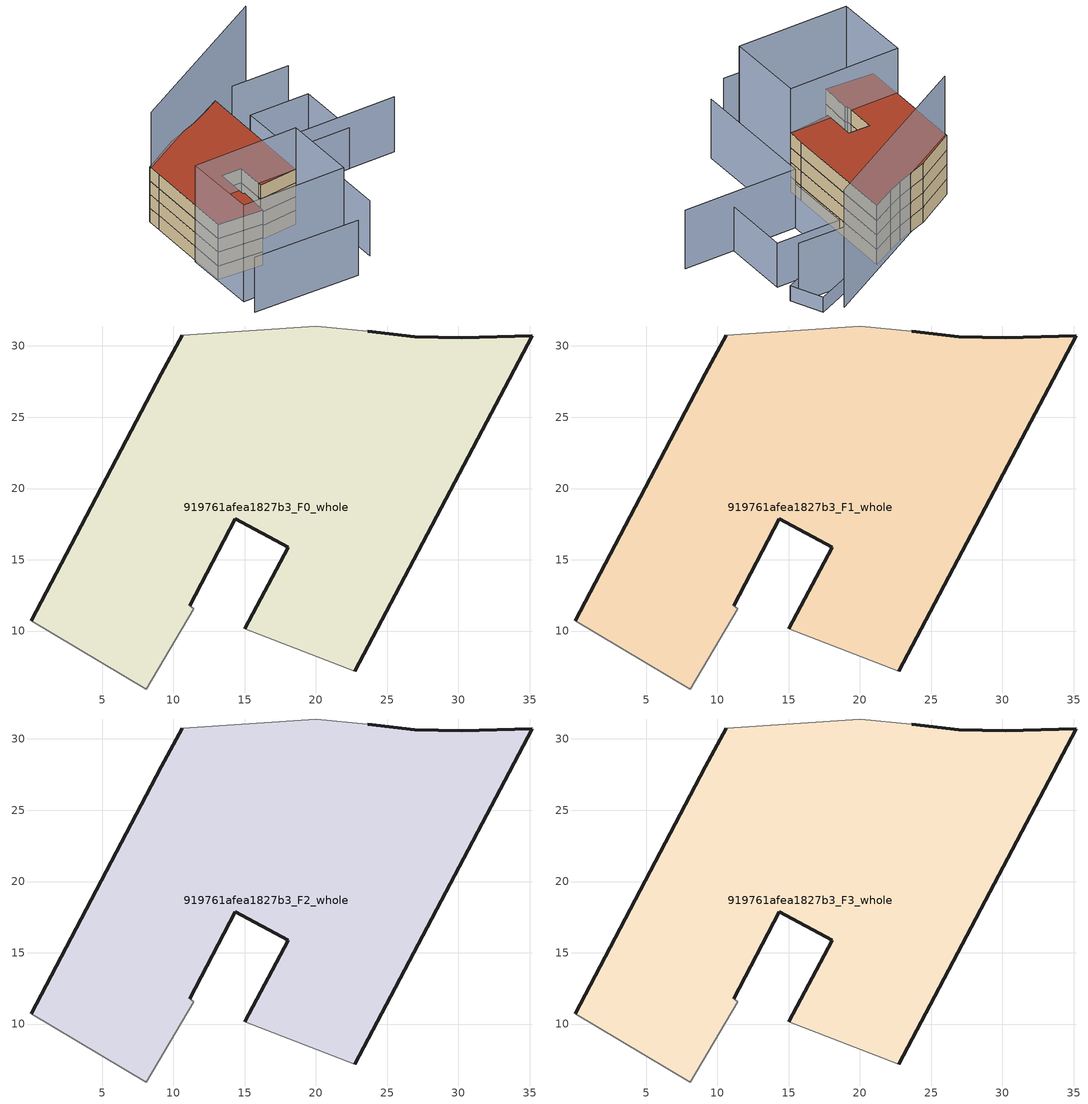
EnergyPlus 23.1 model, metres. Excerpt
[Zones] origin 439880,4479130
919761afea1827b3_F0_whole
 floor ground (EU_floor_Construction): 35.19,30.72 24.31,10.16 22.72,7.19 15.02,10.17 18.06,15.88 14.34,17.88 11.15,11.76 11.43,11.57 8.11,5.93 0.03,10.74 9.17,28.04 10.62,30.77 20.02,31.4 23.64,31.02 26.95,30.65 30.23,30.58 z0
 wall outside (EU_wall_Construction): 11.15,11.76 14.34,17.88 18.06,15.88 15.02,10.17 / 22.72,7.19 24.31,10.16 35.19,30.72 30.23,30.58 26.95,30.65 23.64,31.02 / 10.62,30.77 9.17,28.04 0.03,10.74 z0:3
 wall adiabatic (EU_wall_Construction): 0.03,10.74 8.11,5.93 11.43,11.57 11.15,11.76 / 15.02,10.17 22.72,7.19 / 23.64,31.02 20.02,31.4 10.62,30.77 z0:3
919761afea1827b3_F1_whole
 floor to 919761afea1827b3_F0_whole (EU_floor_Construction): 35.19,30.72 24.31,10.16 22.72,7.19 15.02,10.17 18.06,15.88 14.34,17.88 11.15,11.76 11.43,11.57 8.11,5.93 0.03,10.74 9.17,28.04 10.62,30.77 20.02,31.4 23.64,31.02 26.95,30.65 30.23,30.58 z3
 wall outside (EU_wall_Construction): 11.15,11.76 14.34,17.88 18.06,15.88 15.02,10.17 / 22.72,7.19 24.31,10.16 35.19,30.72 30.23,30.58 26.95,30.65 23.64,31.02 / 10.62,30.77 9.17,28.04 0.03,10.74 z3:6
 wall adiabatic (EU_wall_Construction): 0.03,10.74 8.11,5.93 11.43,11.57 11.15,11.76 / 15.02,10.17 22.72,7.19 / 23.64,31.02 20.02,31.4 10.62,30.77 z3:6
919761afea1827b3_F2_whole
 floor to 919761afea1827b3_F1_whole (EU_floor_Construction): 35.19,30.72 24.31,10.16 22.72,7.19 15.02,10.17 18.06,15.88 14.34,17.88 11.15,11.76 11.43,11.57 8.11,5.93 0.03,10.74 9.17,28.04 10.62,30.77 20.02,31.4 23.64,31.02 26.95,30.65 30.23,30.58 z6
 wall outside (EU_wall_Construction): 11.15,11.76 14.34,17.88 18.06,15.88 15.02,10.17 / 22.72,7.19 24.31,10.16 35.19,30.72 30.23,30.58 26.95,30.65 23.64,31.02 / 10.62,30.77 9.17,28.04 0.03,10.74 z6:9
 wall adiabatic (EU_wall_Construction): 0.03,10.74 8.11,5.93 11.43,11.57 11.15,11.76 / 15.02,10.17 22.72,7.19 / 23.64,31.02 20.02,31.4 10.62,30.77 z6:9
919761afea1827b3_F3_whole
 floor to 919761afea1827b3_F2_whole (EU_floor_Construction): 35.19,30.72 24.31,10.16 22.72,7.19 15.02,10.17 18.06,15.88 14.34,17.88 11.15,11.76 11.43,11.57 8.11,5.93 0.03,10.74 9.17,28.04 10.62,30.77 20.02,31.4 23.64,31.02 26.95,30.65 30.23,30.58 z9
 wall outside (EU_wall_Construction): 11.15,11.76 14.34,17.88 18.06,15.88 15.02,10.17 / 22.72,7.19 24.31,10.16 35.19,30.72 30.23,30.58 26.95,30.65 23.64,31.02 / 10.62,30.77 9.17,28.04 0.03,10.74 z9:12
 wall adiabatic (EU_wall_Construction): 0.03,10.74 8.11,5.93 11.43,11.57 11.15,11.76 / 15.02,10.17 22.72,7.19 / 23.64,31.02 20.02,31.4 10.62,30.77 z9:12
 roof outside (EU_roof_Construction): 24.31,10.16 35.19,30.72 30.23,30.58 26.95,30.65 23.64,31.02 20.02,31.4 10.62,30.77 9.17,28.04 0.03,10.74 8.11,5.93 11.43,11.57 11.15,11.76 14.34,17.88 18.06,15.88 15.02,10.17 22.72,7.19 z12
shading: 20.24,-9.53 32.03,13.24 / 32.03,13.24 52.01,2.91 / 51.59,24.65 40.92,30.39 / -5.98,-0.09 13.65,-10.8 z0:12; 22.72,7.19 15.61,-6.72 / 15.61,-6.72 -3.97,3.3 / -3.97,3.3 3.15,17.2 / 3.15,17.2 22.72,7.19 z0:21; 49.31,19.28 43.15,7.39 / 43.15,7.39 31.99,13.17 / 31.99,13.17 38.15,25.06 / 38.15,25.06 49.31,19.28 z0:9; 51.9,23.17 37.74,23.87 / 37.74,23.87 38.07,30.45 / 38.07,30.45 52.22,29.76 / 52.22,29.76 51.9,23.17 z0:3; 49.29,32.16 10.63,30.44 z0:24
[Building]
EU S2 Campaign: North Axis=0; Terrain=City; Solar Distribution=FullExterior
[Site:Location]
Madrid: Latitude=40.5; Longitude=-3.5; Time Zone=1; Elevation=609
[SizingPeriod:WeatherFileDays]
AnnualSizingPeriod: Begin Month=1; Begin Day of Month=1; End Month=12; End Day of Month=31; Day of Week for Start Day=Monday; Use Weather File Daylight Saving Period=No; Use Weather File Rain and Snow Indicators=No
[MATERIAL]
EU_InternalMass_Material: Roughness=MediumRough; Thickness=0.1; Conductivity=1; Density=1800; Specific Heat=900; Thermal Absorptance=0.9; Solar Absorptance=0.7; Visible Absorptance=0.7
[MATERIAL:NOMASS] Roughness=MediumRough; Thermal Absorptance=0.9; Solar Absorptance=0.7; Visible Absorptance=0.7
Name | Thermal Resistance
EU_wall_NoMass | 1.60022
EU_roof_NoMass | 1.57597
EU_floor_NoMass | 0.470652
[CONSTRUCTION]
EU_wall_Construction: EU_wall_NoMass
EU_roof_Construction: EU_roof_NoMass
EU_floor_Construction: EU_floor_NoMass
EU_InternalMass_Construction: EU_InternalMass_Material
[ZONE] Type=1; Multiplier=1; Ceiling Height=autocalculate; Volume=1538.04; Floor Area=autocalculate; Part of Total Floor Area=Yes
919761afea1827b3_F0_whole; 919761afea1827b3_F1_whole; 919761afea1827b3_F2_whole; 919761afea1827b3_F3_whole
[INTERNALMASS] Construction=EU_InternalMass_Construction; Surface Area=486.244
Name | Zone or ZoneList
919761afea1827b3_F0_whole_EU_InternalMass | 919761afea1827b3_F0_whole
919761afea1827b3_F1_whole_EU_InternalMass | 919761afea1827b3_F1_whole
919761afea1827b3_F2_whole_EU_InternalMass | 919761afea1827b3_F2_whole
919761afea1827b3_F3_whole_EU_InternalMass | 919761afea1827b3_F3_whole
[OTHEREQUIPMENT] Fuel Type=Electricity; Design Level Calculation Method=Watts/Area; Power per Zone Floor Area=1; Fraction Latent=0; Fraction Radiant=0; Fraction Lost=0; Carbon Dioxide Generation Rate=0; EndUse Subcategory=EU_Step8_InternalGains
Name | Zone or ZoneList or Space or SpaceList | Schedule
EU_Step8_InternalGain_919761afea1827b3_F0_whole_f000 | 919761afea1827b3_F0_whole | EU_Step8_GainSchedule_919761afea1827b3_F0_whole_f000
EU_Step8_InternalGain_919761afea1827b3_F1_whole_f000 | 919761afea1827b3_F1_whole | EU_Step8_GainSchedule_919761afea1827b3_F1_whole_f000
EU_Step8_InternalGain_919761afea1827b3_F2_whole_f000 | 919761afea1827b3_F2_whole | EU_Step8_GainSchedule_919761afea1827b3_F2_whole_f000
EU_Step8_InternalGain_919761afea1827b3_F3_whole_f000 | 919761afea1827b3_F3_whole | EU_Step8_GainSchedule_919761afea1827b3_F3_whole_f000
[ZONEVENTILATION:DESIGNFLOWRATE] Schedule=EU_AlwaysOn; Design Flow Rate Calculation Method=AirChanges/Hour; Air Changes per Hour=0.480704; Ventilation Type=Natural; Fan Pressure Rise=0; Fan Total Efficiency=1; Constant Term Coefficient=1; Temperature Term Coefficient=0; Velocity Term Coefficient=0; Velocity Squared Term Coefficient=0; Minimum Indoor Temperature=-100; Maximum Indoor Temperature=100; Delta Temperature=-100; Minimum Outdoor Temperature=-100; Maximum Outdoor Temperature=100; Maximum Wind Speed=40
Name | Zone or ZoneList or Space or SpaceList
EU_ConstantAir_919761afea1827b3_F0_whole | 919761afea1827b3_F0_whole
EU_ConstantAir_919761afea1827b3_F1_whole | 919761afea1827b3_F1_whole
EU_ConstantAir_919761afea1827b3_F2_whole | 919761afea1827b3_F2_whole
EU_ConstantAir_919761afea1827b3_F3_whole | 919761afea1827b3_F3_whole
[HVACTEMPLATE:THERMOSTAT] Constant Heating Setpoint=20; Constant Cooling Setpoint=50
EU_HeatOnly_919761afea1827b3_F0_whole; EU_HeatOnly_919761afea1827b3_F1_whole; EU_HeatOnly_919761afea1827b3_F2_whole; EU_HeatOnly_919761afea1827b3_F3_whole
[HVACTEMPLATE:ZONE:IDEALLOADSAIRSYSTEM] System Availability Schedule=EU_AlwaysOn; Maximum Heating Supply Air Temperature=50; Minimum Cooling Supply Air Temperature=13; Maximum Heating Supply Air Humidity Ratio=0.0156; Minimum Cooling Supply Air Humidity Ratio=0.0077; Heating Limit=NoLimit; Cooling Limit=NoLimit; Heating Availability Schedule=EU_AlwaysOn; Cooling Availability Schedule=EU_CoolingOff; Dehumidification Control Type=ConstantSensibleHeatRatio; Cooling Sensible Heat Ratio=0.7; Dehumidification Setpoint=60; Humidification Control Type=None; Humidification Setpoint=30; Outdoor Air Method=None; Outdoor Air Flow Rate per Person=0.00944; Outdoor Air Flow Rate per Zone Floor Area=0; Outdoor Air Flow Rate per Zone=0; Demand Controlled Ventilation Type=None; Outdoor Air Economizer Type=NoEconomizer; Heat Recovery Type=None; Sensible Heat Recovery Effectiveness=0.7; Latent Heat Recovery Effectiveness=0.65
Name | Template Thermostat
919761afea1827b3_F0_whole | EU_HeatOnly_919761afea1827b3_F0_whole
919761afea1827b3_F1_whole | EU_HeatOnly_919761afea1827b3_F1_whole
919761afea1827b3_F2_whole | EU_HeatOnly_919761afea1827b3_F2_whole
919761afea1827b3_F3_whole | EU_HeatOnly_919761afea1827b3_F3_whole
[SIZING:ZONE] Zone Cooling Design Supply Air Temperature Input Method=SupplyAirTemperature; Zone Cooling Design Supply Air Temperature=13; Zone Heating Design Supply Air Temperature Input Method=SupplyAirTemperature; Zone Heating Design Supply Air Temperature=50; Zone Cooling Design Supply Air Humidity Ratio=0.008; Zone Heating Design Supply Air Humidity Ratio=0.008; Cooling Design Air Flow Method=DesignDay; Cooling Design Air Flow Rate=0; Cooling Minimum Air Flow per Zone Floor Area=0.000762; Cooling Minimum Air Flow=0; Cooling Minimum Air Flow Fraction=0.2; Heating Design Air Flow Method=DesignDay; Heating Design Air Flow Rate=0; Heating Maximum Air Flow per Zone Floor Area=0.002032; Heating Maximum Air Flow=0.141576; Heating Maximum Air Flow Fraction=0.3; Account for Dedicated Outdoor Air System=No; Dedicated Outdoor Air System Control Strategy=NeutralSupplyAir; Dedicated Outdoor Air Low Setpoint Temperature for Design=autosize; Dedicated Outdoor Air High Setpoint Temperature for Design=autosize; Zone Load Sizing Method=Sensible Load Only No Latent Load; Zone Latent Cooling Design Supply Air Humidity Ratio Input Method=HumidityRatioDifference; Zone Cooling Design Supply Air Humidity Ratio Difference=0.005; Zone Latent Heating Design Supply Air Humidity Ratio Input Method=HumidityRatioDifference; Zone Humidification Design Supply Air Humidity Ratio Difference=0.005
919761afea1827b3_F0_whole; 919761afea1827b3_F1_whole; 919761afea1827b3_F2_whole; 919761afea1827b3_F3_whole
[SCHEDULE:CONSTANT]
Name | Hourly Value
EU_AlwaysOn | 1
EU_CoolingOff | 0
[SCHEDULE:FILE] Column Number=1; Rows to Skip at Top=0; Number of Hours of Data=8760; Column Separator=Comma; Interpolate to Timestep=No; Minutes per Item=60; Adjust Schedule for Daylight Savings=Yes
Name | File
EU_Step8_GainSchedule_919761afea1827b3_F0_whole_f000 | ../../schedules/919761afea1827b3/919761afea1827b3_F0_whole_f000_gain.csv
EU_Step8_GainSchedule_919761afea1827b3_F1_whole_f000 | ../../schedules/919761afea1827b3/919761afea1827b3_F1_whole_f000_gain.csv
EU_Step8_GainSchedule_919761afea1827b3_F2_whole_f000 | ../../schedules/919761afea1827b3/919761afea1827b3_F2_whole_f000_gain.csv
EU_Step8_GainSchedule_919761afea1827b3_F3_whole_f000 | ../../schedules/919761afea1827b3/919761afea1827b3_F3_whole_f000_gain.csv
